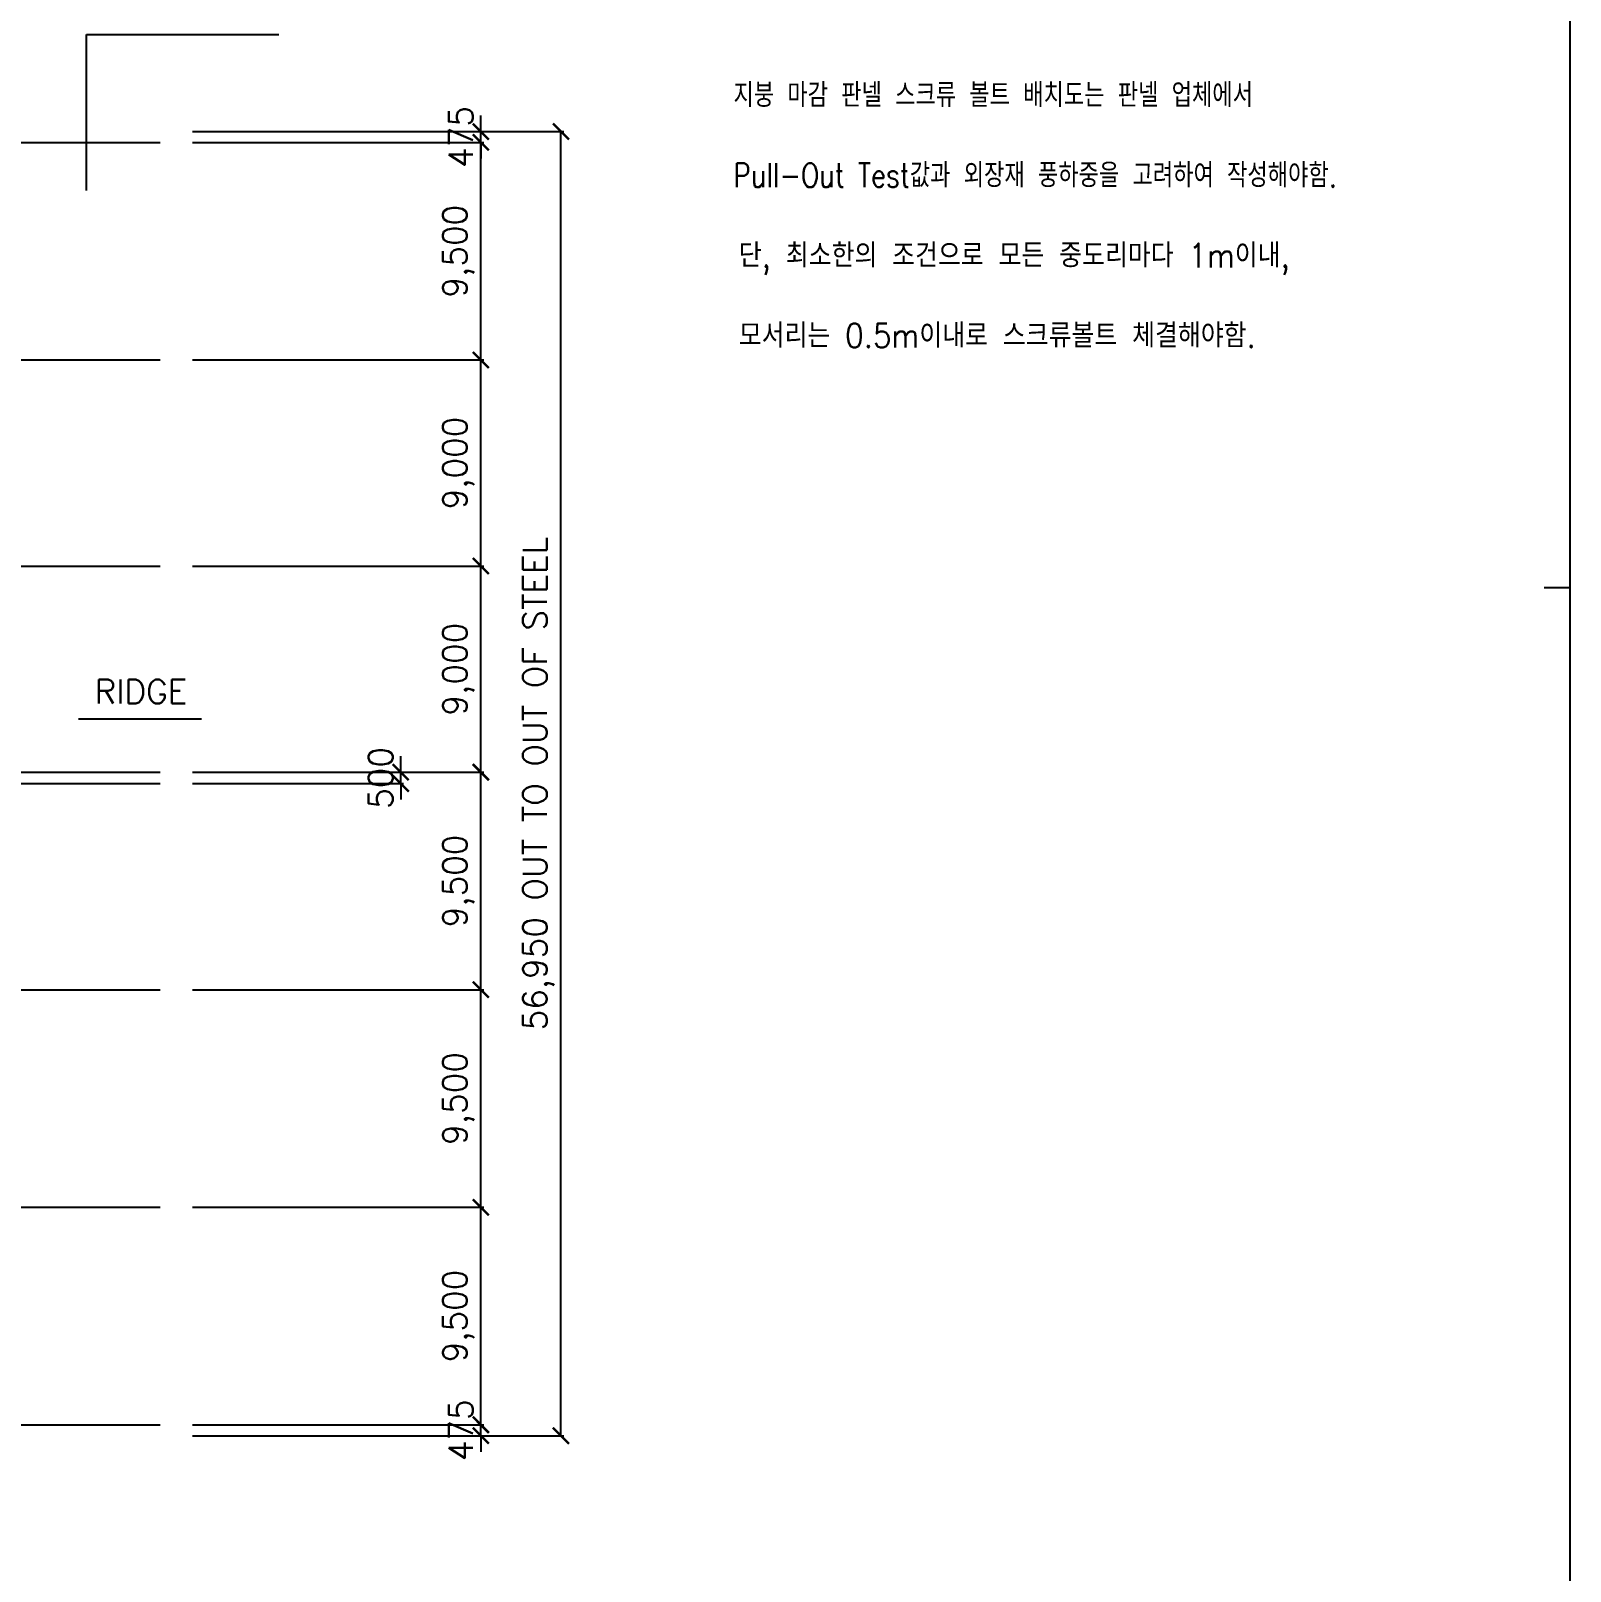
# Model space of a CAD drawing. Header units: metres. Extents: x -297536 to 1852864, y -630451 to -422551.
# Drawn here: x 1098222 to 1165464, y -563183 to -495915 of the extents above; entities that cross this region are included whole.
import ezdxf
from ezdxf.enums import TextEntityAlignment as Align

# ---------------------------------------------------------------- set-up
doc = ezdxf.new("R2010")
doc.units = ezdxf.units.M
doc.header["$LTSCALE"] = 700
doc.linetypes.add('CEN', pattern=[62, 60, -1, 0, -1])
for name, color, linetype in [('CEN', 152, 'CEN'), ('DIM', 7, 'Continuous'), ('TEX', 3, 'Continuous'), ('된장공장-1$0$WID', 4, 'Continuous')]:
    doc.layers.add(name, color=color, linetype=linetype)
doc.styles.add('HGTXT', font='romans.shx', dxfattribs={"bigfont": 'WHGTXT.shx'})
doc.styles.add('WHGTXT', font='romans.shx', dxfattribs={"bigfont": 'WHGTXT.shx'})
doc.dimstyles.new('KJ', dxfattribs={"dimscale": 700, "dimtxt": 1.5, "dimasz": 1, "dimexe": 0.18, "dimexo": 2, "dimgap": 0.5, "dimtad": 1, "dimdec": 0, "dimzin": 0, "dimdsep": 46, "dimlunit": 6, "dimtxsty": 'HGTXT', "dimblk": 'ARCHTICK', "dimcen": 0.09, "dimclrt": 3, "dimadec": 0, "dimazin": 0, "dimtfac": 1, "dimtdec": 0, "dimtix": 1, "dimtmove": 0, "dimatfit": 0, "dimldrblk": 'OBLIQUE', "dimfxl": 1, "dimtolj": 1, "dimtzin": 0, "dimarcsym": 0})

# ---------------------------------------------------------------- blocks, each defined once
blk = doc.blocks.new('_ArchTick')
at = {"color": 0, "linetype": 'ByBlock', "const_width": 0.15}
blk.add_lwpolyline([(-0.5, -0.5), (0.5, 0.5)], dxfattribs=at)
blk = doc.blocks.new('*D504')
at = {"layer": 'Defpoints', "color": 0, "transparency": 16777216}
for p in [(1103880, -556790), (1117880, -556790), (1103880, -557265)]:
    blk.add_point(p, dxfattribs=at)
at = {"layer": 'DIM', "color": 0, "lineweight": -2, "transparency": 16777216}
for p, q in [((1117880, -556790), (1117880, -556090)), ((1105280, -556790), (1118006, -556790)), ((1117880, -557265), (1117880, -556790)), ((1105280, -557265), (1118006, -557265)), ((1117880, -557265), (1117880, -557965))]:
    blk.add_line(p, q, dxfattribs=at)
at = {"layer": 'DIM', "color": 0, "lineweight": -2, "transparency": 16777216, "xscale": 700, "yscale": 700, "zscale": 700}
for p, rotation in [((1117880, -556790), 270), ((1117880, -557265), 90)]:
    blk.add_blockref('_ArchTick', p, dxfattribs=dict(at, rotation=rotation))
at = {"layer": 'DIM', "color": 3, "transparency": 16777216, "insert": (1117005, -557028), "char_height": 1050, "attachment_point": 5, "rotation": 90, "style": 'HGTXT'}
blk.add_mtext('\\A1;475', dxfattribs=at)
blk = doc.blocks.new('_Oblique')
at = {"color": 0, "linetype": 'ByBlock', "lineweight": -2}
blk.add_line((-0.5, -0.5), (0.5, 0.5), dxfattribs=at)
blk = doc.blocks.new('*D505')
at = {"layer": 'Defpoints', "color": 0, "transparency": 16777216}
for p in [(1103880, -547290), (1117880, -547290), (1103880, -556790)]:
    blk.add_point(p, dxfattribs=at)
at = {"layer": 'DIM', "color": 0, "lineweight": -2, "transparency": 16777216}
for p, q in [((1105280, -547290), (1118006, -547290)), ((1117880, -556790), (1117880, -547290)), ((1105280, -556790), (1118006, -556790))]:
    blk.add_line(p, q, dxfattribs=at)
at = {"layer": 'DIM', "color": 0, "lineweight": -2, "transparency": 16777216, "xscale": 700, "yscale": 700, "zscale": 700}
for p, rotation in [((1117880, -547290), 90), ((1117880, -556790), 270)]:
    blk.add_blockref('_ArchTick', p, dxfattribs=dict(at, rotation=rotation))
at = {"layer": 'DIM', "color": 3, "transparency": 16777216, "insert": (1116905, -552040), "char_height": 1050, "attachment_point": 5, "rotation": 90, "style": 'HGTXT'}
blk.add_mtext('\\A1;9,500', dxfattribs=at)
blk = doc.blocks.new('*D506')
at = {"layer": 'Defpoints', "color": 0, "transparency": 16777216}
for p in [(1103880, -537790), (1117880, -537790), (1103880, -547290)]:
    blk.add_point(p, dxfattribs=at)
at = {"layer": 'DIM', "color": 0, "lineweight": -2, "transparency": 16777216}
for p, q in [((1105280, -537790), (1118006, -537790)), ((1117880, -547290), (1117880, -537790)), ((1105280, -547290), (1118006, -547290))]:
    blk.add_line(p, q, dxfattribs=at)
at = {"layer": 'DIM', "color": 0, "lineweight": -2, "transparency": 16777216, "xscale": 700, "yscale": 700, "zscale": 700}
for p, rotation in [((1117880, -537790), 90), ((1117880, -547290), 270)]:
    blk.add_blockref('_ArchTick', p, dxfattribs=dict(at, rotation=rotation))
at = {"layer": 'DIM', "color": 3, "transparency": 16777216, "insert": (1116905, -542540), "char_height": 1050, "attachment_point": 5, "rotation": 90, "style": 'HGTXT'}
blk.add_mtext('\\A1;9,500', dxfattribs=at)
blk = doc.blocks.new('*D507')
at = {"layer": 'Defpoints', "color": 0, "transparency": 16777216}
for p in [(1103880, -528290), (1117880, -528290), (1103880, -537790)]:
    blk.add_point(p, dxfattribs=at)
at = {"layer": 'DIM', "color": 0, "lineweight": -2, "transparency": 16777216}
for p, q in [((1105280, -528290), (1118006, -528290)), ((1117880, -537790), (1117880, -528290)), ((1105280, -537790), (1118006, -537790))]:
    blk.add_line(p, q, dxfattribs=at)
at = {"layer": 'DIM', "color": 0, "lineweight": -2, "transparency": 16777216, "xscale": 700, "yscale": 700, "zscale": 700}
for p, rotation in [((1117880, -528290), 90), ((1117880, -537790), 270)]:
    blk.add_blockref('_ArchTick', p, dxfattribs=dict(at, rotation=rotation))
at = {"layer": 'DIM', "color": 3, "transparency": 16777216, "insert": (1116905, -533040), "char_height": 1050, "attachment_point": 5, "rotation": 90, "style": 'HGTXT'}
blk.add_mtext('\\A1;9,500', dxfattribs=at)
blk = doc.blocks.new('*D508')
at = {"layer": 'Defpoints', "color": 0, "transparency": 16777216}
for p in [(1103880, -519290), (1117880, -519290), (1103880, -528290)]:
    blk.add_point(p, dxfattribs=at)
at = {"layer": 'DIM', "color": 0, "lineweight": -2, "transparency": 16777216}
for p, q in [((1105280, -519290), (1118006, -519290)), ((1117880, -528290), (1117880, -519290)), ((1105280, -528290), (1118006, -528290))]:
    blk.add_line(p, q, dxfattribs=at)
at = {"layer": 'DIM', "color": 0, "lineweight": -2, "transparency": 16777216, "xscale": 700, "yscale": 700, "zscale": 700}
for p, rotation in [((1117880, -519290), 90), ((1117880, -528290), 270)]:
    blk.add_blockref('_ArchTick', p, dxfattribs=dict(at, rotation=rotation))
at = {"layer": 'DIM', "color": 3, "transparency": 16777216, "insert": (1116905, -523790), "char_height": 1050, "attachment_point": 5, "rotation": 90, "style": 'HGTXT'}
blk.add_mtext('\\A1;9,000', dxfattribs=at)
blk = doc.blocks.new('*D509')
at = {"layer": 'Defpoints', "color": 0, "transparency": 16777216}
for p in [(1103880, -510290), (1117880, -510290), (1103880, -519290)]:
    blk.add_point(p, dxfattribs=at)
at = {"layer": 'DIM', "color": 0, "lineweight": -2, "transparency": 16777216}
for p, q in [((1105280, -510290), (1118006, -510290)), ((1117880, -519290), (1117880, -510290)), ((1105280, -519290), (1118006, -519290))]:
    blk.add_line(p, q, dxfattribs=at)
at = {"layer": 'DIM', "color": 0, "lineweight": -2, "transparency": 16777216, "xscale": 700, "yscale": 700, "zscale": 700}
for p, rotation in [((1117880, -510290), 90), ((1117880, -519290), 270)]:
    blk.add_blockref('_ArchTick', p, dxfattribs=dict(at, rotation=rotation))
at = {"layer": 'DIM', "color": 3, "transparency": 16777216, "insert": (1116905, -514790), "char_height": 1050, "attachment_point": 5, "rotation": 90, "style": 'HGTXT'}
blk.add_mtext('\\A1;9,000', dxfattribs=at)
blk = doc.blocks.new('*D510')
at = {"layer": 'Defpoints', "color": 0, "transparency": 16777216}
for p in [(1103880, -500790), (1117880, -500790), (1103880, -510290)]:
    blk.add_point(p, dxfattribs=at)
at = {"layer": 'DIM', "color": 0, "lineweight": -2, "transparency": 16777216}
for p, q in [((1105280, -500790), (1118006, -500790)), ((1117880, -510290), (1117880, -500790)), ((1105280, -510290), (1118006, -510290))]:
    blk.add_line(p, q, dxfattribs=at)
at = {"layer": 'DIM', "color": 0, "lineweight": -2, "transparency": 16777216, "xscale": 700, "yscale": 700, "zscale": 700}
for p, rotation in [((1117880, -500790), 90), ((1117880, -510290), 270)]:
    blk.add_blockref('_ArchTick', p, dxfattribs=dict(at, rotation=rotation))
at = {"layer": 'DIM', "color": 3, "transparency": 16777216, "insert": (1116905, -505540), "char_height": 1050, "attachment_point": 5, "rotation": 90, "style": 'HGTXT'}
blk.add_mtext('\\A1;9,500', dxfattribs=at)
blk = doc.blocks.new('*D511')
at = {"layer": 'Defpoints', "color": 0, "transparency": 16777216}
for p in [(1103880, -500315), (1117880, -500315), (1103880, -500790)]:
    blk.add_point(p, dxfattribs=at)
at = {"layer": 'DIM', "color": 0, "lineweight": -2, "transparency": 16777216}
for p, q in [((1117880, -500315), (1117880, -499615)), ((1105280, -500315), (1118006, -500315)), ((1117880, -500790), (1117880, -500315)), ((1105280, -500790), (1118006, -500790)), ((1117880, -500790), (1117880, -501490))]:
    blk.add_line(p, q, dxfattribs=at)
at = {"layer": 'DIM', "color": 0, "lineweight": -2, "transparency": 16777216, "xscale": 700, "yscale": 700, "zscale": 700}
for p, rotation in [((1117880, -500315), 270), ((1117880, -500790), 90)]:
    blk.add_blockref('_ArchTick', p, dxfattribs=dict(at, rotation=rotation))
at = {"layer": 'DIM', "color": 3, "transparency": 16777216, "insert": (1117005, -500553), "char_height": 1050, "attachment_point": 5, "rotation": 90, "style": 'HGTXT'}
blk.add_mtext('\\A1;475', dxfattribs=at)
blk = doc.blocks.new('*D512')
at = {"layer": 'Defpoints', "color": 0, "transparency": 16777216}
for p in [(1103880, -500315), (1121380, -500315), (1103880, -557265)]:
    blk.add_point(p, dxfattribs=at)
at = {"layer": 'DIM', "color": 0, "lineweight": -2, "transparency": 16777216}
for p, q in [((1105280, -500315), (1121506, -500315)), ((1121380, -557265), (1121380, -500315)), ((1105280, -557265), (1121506, -557265))]:
    blk.add_line(p, q, dxfattribs=at)
at = {"layer": 'DIM', "color": 0, "lineweight": -2, "transparency": 16777216, "xscale": 700, "yscale": 700, "zscale": 700}
for p, rotation in [((1121380, -500315), 90), ((1121380, -557265), 270)]:
    blk.add_blockref('_ArchTick', p, dxfattribs=dict(at, rotation=rotation))
at = {"layer": 'DIM', "color": 3, "transparency": 16777216, "insert": (1120405, -528790), "char_height": 1050, "attachment_point": 5, "rotation": 90, "style": 'HGTXT'}
blk.add_mtext('\\A1;\\A1;56,950 OUT TO OUT OF STEEL', dxfattribs=at)
blk = doc.blocks.new('*D687')
at = {"layer": 'Defpoints', "color": 0, "transparency": 16777216}
for p in [(1103880, -528290), (1114380, -528290), (1103880, -528790)]:
    blk.add_point(p, dxfattribs=at)
at = {"layer": 'DIM', "color": 0, "lineweight": -2, "transparency": 16777216}
for p, q in [((1114380, -528290), (1114380, -527590)), ((1105280, -528290), (1114506, -528290)), ((1114380, -528790), (1114380, -528290)), ((1105280, -528790), (1114506, -528790)), ((1114380, -528790), (1114380, -529490))]:
    blk.add_line(p, q, dxfattribs=at)
at = {"layer": 'DIM', "color": 0, "lineweight": -2, "transparency": 16777216, "xscale": 700, "yscale": 700, "zscale": 700}
for p, rotation in [((1114380, -528290), 270), ((1114380, -528790), 90)]:
    blk.add_blockref('_ArchTick', p, dxfattribs=dict(at, rotation=rotation))
at = {"layer": 'DIM', "color": 3, "transparency": 16777216, "insert": (1113505, -528540), "char_height": 1050, "attachment_point": 5, "rotation": 90, "style": 'HGTXT'}
blk.add_mtext('\\A1;500', dxfattribs=at)
blk = doc.blocks.new('Form01')
at = {"layer": '된장공장-1$0$WID', "ltscale": 250}
for p, q in [((410, -287), (410, -10)), ((410, -139.548), (408.378, -139.548))]:
    blk.add_line(p, q, dxfattribs=at)

msp = doc.modelspace()

# ---------------------------------------------------------------- linework, layer by layer
at = {"layer": 'CEN'}
for p, q in [((918880, -500790), (1103880, -500790)), ((918880, -510290), (1103880, -510290)), ((918880, -519290), (1103880, -519290)), ((918880, -528290), (1103880, -528290)), ((918880, -528790), (1103880, -528790)), ((918880, -537790), (1103880, -537790)), ((918880, -547290), (1103880, -547290)), ((918880, -556790), (1103880, -556790))]:
    msp.add_line(p, q, dxfattribs=at)
at = {"layer": 'DIM'}
msp.add_line((1100657.1, -502883.5), (1100657.1, -496072.1), dxfattribs=at)
for points in [[(1100657.1, -496072.1), (1109059.6, -496072.1)], [(1100310.3, -525959.7), (1105672.8, -525959.7)]]:
    msp.add_lwpolyline(points, dxfattribs=at)
for points in [[(1088330, -502883.5, 0, 350, 0), (1089380, -502883.5, 0, 0, 0), (1100657.1, -502883.5, 0, 0, 0)], [(1091180, -502883.5, 0, 350, 0), (1092230, -502883.5, 0, 0, 0), (1100657.1, -502883.5, 0, 0, 0)], [(1094030, -502883.5, 0, 350, 0), (1095080, -502883.5, 0, 0, 0), (1100657.1, -502883.5, 0, 0, 0)], [(1097480, -528790, 0, 350, 0), (1098222.5, -528047.5, 0, 0, 0), (1100310.3, -525959.7, 0, 0, 0)]]:
    msp.add_lwpolyline(points, format="xyseb", dxfattribs=at)

# ---------------------------------------------------------------- block references
at = {"xscale": 700, "yscale": 700, "zscale": 700}
msp.add_blockref('Form01', (878464.2, -422550.9), dxfattribs=at)

# ---------------------------------------------------------------- texts
at = {"layer": 'TEX', "color": 3, "style": 'WHGTXT'}
for s, width, p in [('   지붕 마감 판넬 스크류 볼트 배치도는 판넬 업체에서 ', 0.8, (1127036, -499246.2)), ('   Pull-Out Test값과 외장재 풍하중을 고려하여 작성해야함.', 0.8, (1127035.3, -502746.2)), ('   단, 최소한의 조건으로 모든 중도리마다 1m이내, ', 0.9, (1127034.7, -506246.2)), ('   모서리는 0.5m이내로 스크류볼트 체결해야함.', 0.9, (1127034.7, -509746.2))]:
    msp.add_text(s, height=1050, dxfattribs=dict(at, width=width)).set_placement(p)
msp.add_text('RIDGE', height=1050, dxfattribs=at).set_placement((1101010.3, -525609.7), align=Align.BOTTOM_LEFT)

# ---------------------------------------------------------------- dimensions: what is measured, and where the dimension line sits
at = {"layer": 'DIM'}
for base, p1, p2, angle, picture, middle in [((1117880, -500315), (1103880, -500790), (1103880, -500315), 270, '*D511', (1117005, -500552.5)), ((1117880, -500790), (1103880, -510290), (1103880, -500790), 270, '*D510', (1116905, -505540)), ((1117880, -510290), (1103880, -519290), (1103880, -510290), 270, '*D509', (1116905, -514790)), ((1117880, -519290), (1103880, -528290), (1103880, -519290), 270, '*D508', (1116905, -523790)), ((1114380, -528290), (1103880, -528790), (1103880, -528290), 90, '*D687', (1113505, -528540)), ((1117880, -528290), (1103880, -537790), (1103880, -528290), 270, '*D507', (1116905, -533040)), ((1117880, -537790), (1103880, -547290), (1103880, -537790), 270, '*D506', (1116905, -542540)), ((1117880, -547290), (1103880, -556790), (1103880, -547290), 270, '*D505', (1116905, -552040)), ((1117880, -556790), (1103880, -557265), (1103880, -556790), 270, '*D504', (1117005, -557027.5))]:
    dim = msp.add_linear_dim(base=base, p1=p1, p2=p2, angle=angle, dimstyle='KJ', override={"dimtxsty": 'HGTXT', "dimldrblk": 'Oblique'}, dxfattribs=at)
    dim.commit()
    dim.dimension.update_dxf_attribs({"geometry": picture, "text_midpoint": middle})
dim = msp.add_linear_dim(base=(1121380, -500315), p1=(1103880, -557265), p2=(1103880, -500315), angle=270, text='\\A1;<> OUT TO OUT OF STEEL', dimstyle='KJ', override={"dimtxsty": 'HGTXT', "dimldrblk": 'Oblique'}, dxfattribs=at)
dim.commit()
dim.dimension.update_dxf_attribs({"geometry": '*D512', "text_midpoint": (1120405, -528790)})

doc.saveas('drawing.dxf')
